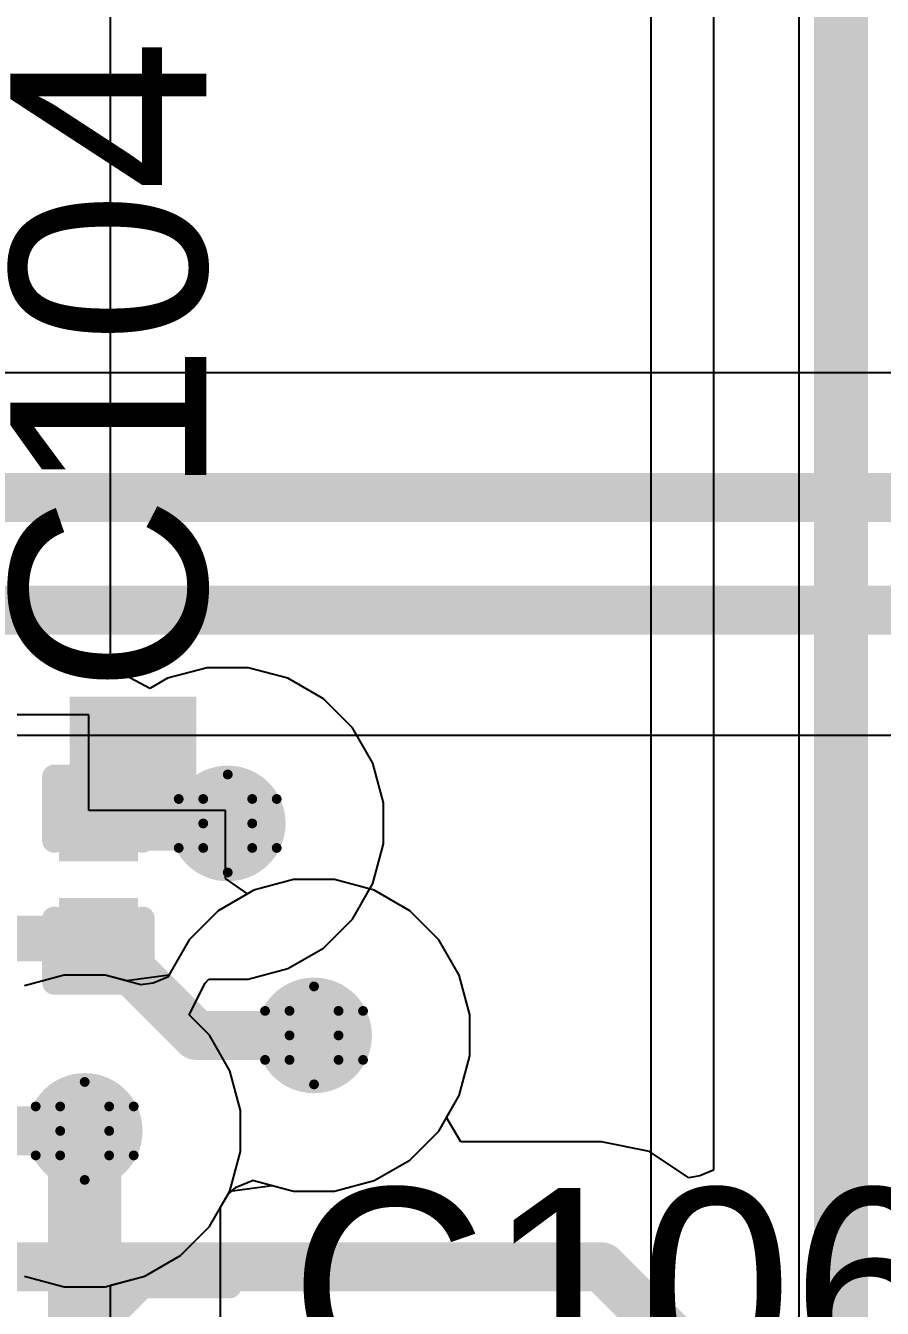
# Model space of a CAD drawing. Header units: inches. Extents: x -3 to 5437, y -3 to 5435.
# Drawn here: x 88.5 to 92.94, y 97.14 to 103.79 of the extents above; entities that cross this region are included whole.
import ezdxf

# ---------------------------------------------------------------- set-up
doc = ezdxf.new("R2010")
doc.units = ezdxf.units.IN
for name, color, linetype in [('Bottom Layer', 5, 'Continuous'), ('Drill Drawing', 1, 'Continuous'), ('GND', 16, 'Continuous'), ('PWR', 76, 'Continuous'), ('Top Layer', 1, 'Continuous'), ('Top Overlay', 2, 'Continuous'), ('Top Paste', 8, 'Continuous'), ('Top Solder', 216, 'Continuous'), ('Via Holes', 16, 'Continuous')]:
    doc.layers.add(name, color=color, linetype=linetype)
doc.styles.add('Arial', font='', dxfattribs={"height": 0.2})
doc.styles.get('Arial').set_extended_font_data('Arial')

# ---------------------------------------------------------------- blocks, each defined once
blk = doc.blocks.new('CAP_0201_215')
at = {"layer": 'Top Layer'}
for points in [[(-0.45, 0.15), (-0.15, 0.15), (-0.15, -0.15), (-0.45, -0.15)], [(0.15, 0.15), (0.45, 0.15), (0.45, -0.15), (0.15, -0.15)]]:
    blk.add_hatch(color=1, dxfattribs=at).paths.add_polyline_path(points)
at = {"layer": 'Top Paste'}
for points in [[(-0.45, 0.15), (-0.15, 0.15), (-0.15, -0.15), (-0.45, -0.15)], [(0.15, 0.15), (0.45, 0.15), (0.45, -0.15), (0.15, -0.15)]]:
    blk.add_hatch(color=8, dxfattribs=at).paths.add_polyline_path(points)
at = {"layer": 'Top Solder'}
for points in [[(-0.505, 0.205), (-0.095, 0.205), (-0.095, -0.205), (-0.505, -0.205)], [(0.095, 0.205), (0.505, 0.205), (0.505, -0.205), (0.095, -0.205)]]:
    blk.add_hatch(color=216, dxfattribs=at).paths.add_polyline_path(points)
at = {"layer": 'Top Overlay'}
for points in [[(-0.5334, 0.2286, 0.127, 0.127, 0), (-0.5334, -0.2286, 0.127, 0.127, 0)], [(-0.5334, 0.2286, 0.127, 0.127, 0), (-0.2032, 0.2286, 0.127, 0.127, 0)], [(0.2032, 0.2286, 0.127, 0.127, 0), (0.5334, 0.2286, 0.127, 0.127, 0)], [(0.5334, 0.2286, 0.127, 0.127, 0), (0.5334, -0.2286, 0.127, 0.127, 0)], [(-0.5334, -0.2286, 0.127, 0.127, 0), (-0.2032, -0.2286, 0.127, 0.127, 0)], [(0.2032, -0.2286, 0.127, 0.127, 0), (0.5334, -0.2286, 0.127, 0.127, 0)]]:
    blk.add_lwpolyline(points, format="xyseb", dxfattribs=at)
for points in [[(-0.5651, 0.2286, 0.0635, 0.0635, 1), (-0.5016, 0.2286, 0.0635, 0.0635, 1)], [(-0.5651, 0.2286, 0.0635, 0.0635, 1), (-0.5016, 0.2286, 0.0635, 0.0635, 1)], [(-0.2349, 0.2286, 0.0635, 0.0635, 1), (-0.1714, 0.2286, 0.0635, 0.0635, 1)], [(0.1714, 0.2286, 0.0635, 0.0635, 1), (0.2349, 0.2286, 0.0635, 0.0635, 1)], [(0.5016, 0.2286, 0.0635, 0.0635, 1), (0.5651, 0.2286, 0.0635, 0.0635, 1)], [(0.5016, 0.2286, 0.0635, 0.0635, 1), (0.5651, 0.2286, 0.0635, 0.0635, 1)], [(-0.5651, -0.2286, 0.0635, 0.0635, 1), (-0.5016, -0.2286, 0.0635, 0.0635, 1)], [(-0.5651, -0.2286, 0.0635, 0.0635, 1), (-0.5016, -0.2286, 0.0635, 0.0635, 1)], [(-0.2349, -0.2286, 0.0635, 0.0635, 1), (-0.1714, -0.2286, 0.0635, 0.0635, 1)], [(0.1714, -0.2286, 0.0635, 0.0635, 1), (0.2349, -0.2286, 0.0635, 0.0635, 1)], [(0.5016, -0.2286, 0.0635, 0.0635, 1), (0.5651, -0.2286, 0.0635, 0.0635, 1)], [(0.5016, -0.2286, 0.0635, 0.0635, 1), (0.5651, -0.2286, 0.0635, 0.0635, 1)]]:
    blk.add_lwpolyline(points, format="xyseb", close=True, dxfattribs=at)

msp = doc.modelspace()

# ---------------------------------------------------------------- hatches: boundary and pattern name
at = {"layer": 'Bottom Layer'}
h = msp.add_hatch(color=5, dxfattribs=at)
edge = h.paths.add_edge_path()
edge.add_arc((89.5445, 99.6561), 0.3, 0, 360)
h = msp.add_hatch(color=5, dxfattribs=at)
edge = h.paths.add_edge_path()
edge.add_arc((89.9919, 98.5569), 0.3, 0, 360)
h = msp.add_hatch(color=5, dxfattribs=at)
edge = h.paths.add_edge_path()
edge.add_arc((88.8032, 98.0614), 0.3, 0, 360)
at = {"layer": 'GND'}
h = msp.add_hatch(color=16, dxfattribs=at)
edge = h.paths.add_edge_path()
edge.add_arc((89.5445, 99.6561), 0.3, 0, 360)
h = msp.add_hatch(color=16, dxfattribs=at)
edge = h.paths.add_edge_path()
edge.add_arc((89.9919, 98.5569), 0.3, 0, 360)
h = msp.add_hatch(color=16, dxfattribs=at)
edge = h.paths.add_edge_path()
edge.add_arc((88.8032, 98.0614), 0.3, 0, 360)
at = {"layer": 'PWR'}
h = msp.add_hatch(color=76, dxfattribs=at)
edge = h.paths.add_edge_path()
edge.add_arc((89.5445, 99.6561), 0.3, 0, 360)
h = msp.add_hatch(color=76, dxfattribs=at)
edge = h.paths.add_edge_path()
edge.add_arc((89.9919, 98.5569), 0.3, 0, 360)
h = msp.add_hatch(color=76, dxfattribs=at)
edge = h.paths.add_edge_path()
edge.add_arc((88.8032, 98.0614), 0.3, 0, 360)
at = {"layer": 'Top Layer'}
for points in [[(88.7246, 99.5148), (89.3825, 99.5148), (89.3825, 100.3143), (88.7246, 100.3143)], [(87.9171, 98.9403), (88.8851, 98.9403), (88.8851, 99.1775), (87.9171, 99.1775)]]:
    msp.add_hatch(color=1, dxfattribs=at).paths.add_polyline_path(points)
h = msp.add_hatch(color=1, dxfattribs=at)
edge = h.paths.add_edge_path()
edge.add_arc((89.5445, 99.6561), 0.3, 0, 360)
h = msp.add_hatch(color=1, dxfattribs=at)
edge = h.paths.add_edge_path()
edge.add_arc((89.9919, 98.5569), 0.3, 0, 360)
h = msp.add_hatch(color=1, dxfattribs=at)
edge = h.paths.add_edge_path()
edge.add_arc((88.8032, 98.0614), 0.3, 0, 360)
at = {"layer": 'Via Holes'}
h = msp.add_hatch(color=7, dxfattribs=at)
edge = h.paths.add_edge_path()
edge.add_arc((89.5445, 99.6561), 0.15, 0, 360)
h = msp.add_hatch(color=7, dxfattribs=at)
edge = h.paths.add_edge_path()
edge.add_arc((89.9919, 98.5569), 0.15, 0, 360)
h = msp.add_hatch(color=7, dxfattribs=at)
edge = h.paths.add_edge_path()
edge.add_arc((88.8032, 98.0614), 0.15, 0, 360)

# ---------------------------------------------------------------- linework, layer by layer
at = {"layer": 'Bottom Layer'}
for p, q in [((94.4372, 101.9934), (85.979, 101.9934)), ((87.6309, 100.1144), (93.2537, 100.1144)), ((89.8855, 99.3649), (89.68, 99.3098)), ((90.0983, 99.3649), (89.8855, 99.3649)), ((90.3038, 99.3098), (90.0983, 99.3649)), ((89.68, 99.3098), (89.4958, 99.2034)), ((90.488, 99.2034), (90.3038, 99.3098)), ((89.4958, 99.2034), (89.3454, 99.053)), ((90.6385, 99.053), (90.488, 99.2034)), ((89.3454, 99.053), (89.239, 98.8688)), ((90.7449, 98.8688), (90.6385, 99.053)), ((88.6968, 98.8694), (88.4913, 98.8143)), ((88.9096, 98.8694), (88.6968, 98.8694)), ((89.0944, 98.8198), (88.9096, 98.8694)), ((89.2367, 98.8604), (89.1581, 98.8278)), ((89.239, 98.8688), (89.2367, 98.8604)), ((90.7999, 98.6632), (90.7449, 98.8688)), ((89.1581, 98.8278), (89.0944, 98.8198)), ((90.7999, 98.4505), (90.7999, 98.6632)), ((90.7449, 98.245), (90.7999, 98.4505)), ((90.6385, 98.0608), (90.7449, 98.245)), ((90.488, 97.9103), (90.6385, 98.0608)), ((90.3038, 97.8039), (90.488, 97.9103)), ((89.5888, 97.7704), (89.6757, 97.8064)), ((89.6757, 97.8064), (89.68, 97.8039)), ((89.68, 97.8039), (89.8855, 97.7489)), ((90.0983, 97.7489), (90.3038, 97.8039)), ((89.5077, 97.6656), (89.5472, 97.734)), ((89.5472, 97.734), (89.5888, 97.7704)), ((89.8855, 97.7489), (90.0983, 97.7489)), ((89.5077, 96.9332), (89.5077, 97.6656))]:
    msp.add_line(p, q, dxfattribs=at)
for points in [[(85.979, 101.346, 0.254, 0.254, 0), (94.4372, 101.346, 0.254, 0.254, 0)], [(87.1982, 100.7618, 0.254, 0.254, 0), (93.9038, 100.7618, 0.254, 0.254, 0)], [(88.8032, 96.9332, 0.381, 0.381, 0), (88.8032, 98.0614, 0.381, 0.381, 0)]]:
    msp.add_lwpolyline(points, format="xyseb", dxfattribs=at)
msp.add_lwpolyline([(88.708, 98.0614, 0.1905, 0.1905, 1), (88.8985, 98.0614, 0.1905, 0.1905, 1)], format="xyseb", close=True, dxfattribs=at)
at = {"layer": 'Drill Drawing'}
for points in [[(89.4175, 99.7831, 0.0508, 0.0508, 0), (89.5445, 99.9101, 0.0508, 0.0508, 0)], [(89.5445, 99.9101, 0.0508, 0.0508, 0), (89.6715, 99.7831, 0.0508, 0.0508, 0)], [(89.2905, 99.7831, 0.0508, 0.0508, 0), (89.4175, 99.6561, 0.0508, 0.0508, 0)], [(89.2905, 99.7831, 0.0508, 0.0508, 0), (89.4175, 99.7831, 0.0508, 0.0508, 0)], [(89.6715, 99.7831, 0.0508, 0.0508, 0), (89.7985, 99.7831, 0.0508, 0.0508, 0)], [(89.6715, 99.6561, 0.0508, 0.0508, 0), (89.7985, 99.7831, 0.0508, 0.0508, 0)], [(89.2905, 99.5291, 0.0508, 0.0508, 0), (89.4175, 99.6561, 0.0508, 0.0508, 0)], [(89.6715, 99.6561, 0.0508, 0.0508, 0), (89.7985, 99.5291, 0.0508, 0.0508, 0)], [(89.2905, 99.5291, 0.0508, 0.0508, 0), (89.4175, 99.5291, 0.0508, 0.0508, 0)], [(89.4175, 99.5291, 0.0508, 0.0508, 0), (89.5445, 99.4021, 0.0508, 0.0508, 0)], [(89.5445, 99.4021, 0.0508, 0.0508, 0), (89.6715, 99.5291, 0.0508, 0.0508, 0)], [(89.6715, 99.5291, 0.0508, 0.0508, 0), (89.7985, 99.5291, 0.0508, 0.0508, 0)], [(89.8649, 98.6839, 0.0508, 0.0508, 0), (89.9919, 98.8109, 0.0508, 0.0508, 0)], [(89.9919, 98.8109, 0.0508, 0.0508, 0), (90.1189, 98.6839, 0.0508, 0.0508, 0)], [(89.7379, 98.6839, 0.0508, 0.0508, 0), (89.8649, 98.5569, 0.0508, 0.0508, 0)], [(89.7379, 98.6839, 0.0508, 0.0508, 0), (89.8649, 98.6839, 0.0508, 0.0508, 0)], [(90.1189, 98.6839, 0.0508, 0.0508, 0), (90.2459, 98.6839, 0.0508, 0.0508, 0)], [(90.1189, 98.5569, 0.0508, 0.0508, 0), (90.2459, 98.6839, 0.0508, 0.0508, 0)], [(89.7379, 98.4299, 0.0508, 0.0508, 0), (89.8649, 98.5569, 0.0508, 0.0508, 0)], [(90.1189, 98.5569, 0.0508, 0.0508, 0), (90.2459, 98.4299, 0.0508, 0.0508, 0)], [(89.7379, 98.4299, 0.0508, 0.0508, 0), (89.8649, 98.4299, 0.0508, 0.0508, 0)], [(89.8649, 98.4299, 0.0508, 0.0508, 0), (89.9919, 98.3029, 0.0508, 0.0508, 0)], [(89.9919, 98.3029, 0.0508, 0.0508, 0), (90.1189, 98.4299, 0.0508, 0.0508, 0)], [(90.1189, 98.4299, 0.0508, 0.0508, 0), (90.2459, 98.4299, 0.0508, 0.0508, 0)], [(88.6762, 98.1884, 0.0508, 0.0508, 0), (88.8032, 98.3154, 0.0508, 0.0508, 0)], [(88.8032, 98.3154, 0.0508, 0.0508, 0), (88.9302, 98.1884, 0.0508, 0.0508, 0)], [(88.5492, 98.1884, 0.0508, 0.0508, 0), (88.6762, 98.0614, 0.0508, 0.0508, 0)], [(88.5492, 98.1884, 0.0508, 0.0508, 0), (88.6762, 98.1884, 0.0508, 0.0508, 0)], [(88.9302, 98.1884, 0.0508, 0.0508, 0), (89.0572, 98.1884, 0.0508, 0.0508, 0)], [(88.9302, 98.0614, 0.0508, 0.0508, 0), (89.0572, 98.1884, 0.0508, 0.0508, 0)], [(88.5492, 97.9344, 0.0508, 0.0508, 0), (88.6762, 98.0614, 0.0508, 0.0508, 0)], [(88.9302, 98.0614, 0.0508, 0.0508, 0), (89.0572, 97.9344, 0.0508, 0.0508, 0)], [(88.5492, 97.9344, 0.0508, 0.0508, 0), (88.6762, 97.9344, 0.0508, 0.0508, 0)], [(88.6762, 97.9344, 0.0508, 0.0508, 0), (88.8032, 97.8074, 0.0508, 0.0508, 0)], [(88.8032, 97.8074, 0.0508, 0.0508, 0), (88.9302, 97.9344, 0.0508, 0.0508, 0)], [(88.9302, 97.9344, 0.0508, 0.0508, 0), (89.0572, 97.9344, 0.0508, 0.0508, 0)]]:
    msp.add_lwpolyline(points, format="xyseb", dxfattribs=at)
for points in [[(89.5318, 99.9101, 0.0254, 0.0254, 1), (89.5572, 99.9101, 0.0254, 0.0254, 1)], [(89.5318, 99.9101, 0.0254, 0.0254, 1), (89.5572, 99.9101, 0.0254, 0.0254, 1)], [(89.2778, 99.7831, 0.0254, 0.0254, 1), (89.3032, 99.7831, 0.0254, 0.0254, 1)], [(89.2778, 99.7831, 0.0254, 0.0254, 1), (89.3032, 99.7831, 0.0254, 0.0254, 1)], [(89.4048, 99.7831, 0.0254, 0.0254, 1), (89.4302, 99.7831, 0.0254, 0.0254, 1)], [(89.4048, 99.7831, 0.0254, 0.0254, 1), (89.4302, 99.7831, 0.0254, 0.0254, 1)], [(89.6588, 99.7831, 0.0254, 0.0254, 1), (89.6842, 99.7831, 0.0254, 0.0254, 1)], [(89.6588, 99.7831, 0.0254, 0.0254, 1), (89.6842, 99.7831, 0.0254, 0.0254, 1)], [(89.7858, 99.7831, 0.0254, 0.0254, 1), (89.8112, 99.7831, 0.0254, 0.0254, 1)], [(89.7858, 99.7831, 0.0254, 0.0254, 1), (89.8112, 99.7831, 0.0254, 0.0254, 1)], [(89.4048, 99.6561, 0.0254, 0.0254, 1), (89.4302, 99.6561, 0.0254, 0.0254, 1)], [(89.4048, 99.6561, 0.0254, 0.0254, 1), (89.4302, 99.6561, 0.0254, 0.0254, 1)], [(89.6588, 99.6561, 0.0254, 0.0254, 1), (89.6842, 99.6561, 0.0254, 0.0254, 1)], [(89.6588, 99.6561, 0.0254, 0.0254, 1), (89.6842, 99.6561, 0.0254, 0.0254, 1)], [(89.2778, 99.5291, 0.0254, 0.0254, 1), (89.3032, 99.5291, 0.0254, 0.0254, 1)], [(89.2778, 99.5291, 0.0254, 0.0254, 1), (89.3032, 99.5291, 0.0254, 0.0254, 1)], [(89.4048, 99.5291, 0.0254, 0.0254, 1), (89.4302, 99.5291, 0.0254, 0.0254, 1)], [(89.4048, 99.5291, 0.0254, 0.0254, 1), (89.4302, 99.5291, 0.0254, 0.0254, 1)], [(89.6588, 99.5291, 0.0254, 0.0254, 1), (89.6842, 99.5291, 0.0254, 0.0254, 1)], [(89.6588, 99.5291, 0.0254, 0.0254, 1), (89.6842, 99.5291, 0.0254, 0.0254, 1)], [(89.7858, 99.5291, 0.0254, 0.0254, 1), (89.8112, 99.5291, 0.0254, 0.0254, 1)], [(89.7858, 99.5291, 0.0254, 0.0254, 1), (89.8112, 99.5291, 0.0254, 0.0254, 1)], [(89.5318, 99.4021, 0.0254, 0.0254, 1), (89.5572, 99.4021, 0.0254, 0.0254, 1)], [(89.5318, 99.4021, 0.0254, 0.0254, 1), (89.5572, 99.4021, 0.0254, 0.0254, 1)], [(89.9792, 98.8109, 0.0254, 0.0254, 1), (90.0046, 98.8109, 0.0254, 0.0254, 1)], [(89.9792, 98.8109, 0.0254, 0.0254, 1), (90.0046, 98.8109, 0.0254, 0.0254, 1)], [(89.7252, 98.6839, 0.0254, 0.0254, 1), (89.7506, 98.6839, 0.0254, 0.0254, 1)], [(89.7252, 98.6839, 0.0254, 0.0254, 1), (89.7506, 98.6839, 0.0254, 0.0254, 1)], [(89.8522, 98.6839, 0.0254, 0.0254, 1), (89.8776, 98.6839, 0.0254, 0.0254, 1)], [(89.8522, 98.6839, 0.0254, 0.0254, 1), (89.8776, 98.6839, 0.0254, 0.0254, 1)], [(90.1062, 98.6839, 0.0254, 0.0254, 1), (90.1316, 98.6839, 0.0254, 0.0254, 1)], [(90.1062, 98.6839, 0.0254, 0.0254, 1), (90.1316, 98.6839, 0.0254, 0.0254, 1)], [(90.2332, 98.6839, 0.0254, 0.0254, 1), (90.2586, 98.6839, 0.0254, 0.0254, 1)], [(90.2332, 98.6839, 0.0254, 0.0254, 1), (90.2586, 98.6839, 0.0254, 0.0254, 1)], [(89.8522, 98.5569, 0.0254, 0.0254, 1), (89.8776, 98.5569, 0.0254, 0.0254, 1)], [(89.8522, 98.5569, 0.0254, 0.0254, 1), (89.8776, 98.5569, 0.0254, 0.0254, 1)], [(90.1062, 98.5569, 0.0254, 0.0254, 1), (90.1316, 98.5569, 0.0254, 0.0254, 1)], [(90.1062, 98.5569, 0.0254, 0.0254, 1), (90.1316, 98.5569, 0.0254, 0.0254, 1)], [(89.7252, 98.4299, 0.0254, 0.0254, 1), (89.7506, 98.4299, 0.0254, 0.0254, 1)], [(89.7252, 98.4299, 0.0254, 0.0254, 1), (89.7506, 98.4299, 0.0254, 0.0254, 1)], [(89.8522, 98.4299, 0.0254, 0.0254, 1), (89.8776, 98.4299, 0.0254, 0.0254, 1)], [(89.8522, 98.4299, 0.0254, 0.0254, 1), (89.8776, 98.4299, 0.0254, 0.0254, 1)], [(90.1062, 98.4299, 0.0254, 0.0254, 1), (90.1316, 98.4299, 0.0254, 0.0254, 1)], [(90.1062, 98.4299, 0.0254, 0.0254, 1), (90.1316, 98.4299, 0.0254, 0.0254, 1)], [(90.2332, 98.4299, 0.0254, 0.0254, 1), (90.2586, 98.4299, 0.0254, 0.0254, 1)], [(90.2332, 98.4299, 0.0254, 0.0254, 1), (90.2586, 98.4299, 0.0254, 0.0254, 1)], [(88.7905, 98.3154, 0.0254, 0.0254, 1), (88.8159, 98.3154, 0.0254, 0.0254, 1)], [(88.7905, 98.3154, 0.0254, 0.0254, 1), (88.8159, 98.3154, 0.0254, 0.0254, 1)], [(89.9792, 98.3029, 0.0254, 0.0254, 1), (90.0046, 98.3029, 0.0254, 0.0254, 1)], [(89.9792, 98.3029, 0.0254, 0.0254, 1), (90.0046, 98.3029, 0.0254, 0.0254, 1)], [(88.5365, 98.1884, 0.0254, 0.0254, 1), (88.5619, 98.1884, 0.0254, 0.0254, 1)], [(88.5365, 98.1884, 0.0254, 0.0254, 1), (88.5619, 98.1884, 0.0254, 0.0254, 1)], [(88.6635, 98.1884, 0.0254, 0.0254, 1), (88.6889, 98.1884, 0.0254, 0.0254, 1)], [(88.6635, 98.1884, 0.0254, 0.0254, 1), (88.6889, 98.1884, 0.0254, 0.0254, 1)], [(88.9175, 98.1884, 0.0254, 0.0254, 1), (88.9429, 98.1884, 0.0254, 0.0254, 1)], [(88.9175, 98.1884, 0.0254, 0.0254, 1), (88.9429, 98.1884, 0.0254, 0.0254, 1)], [(89.0445, 98.1884, 0.0254, 0.0254, 1), (89.0699, 98.1884, 0.0254, 0.0254, 1)], [(89.0445, 98.1884, 0.0254, 0.0254, 1), (89.0699, 98.1884, 0.0254, 0.0254, 1)], [(88.6635, 98.0614, 0.0254, 0.0254, 1), (88.6889, 98.0614, 0.0254, 0.0254, 1)], [(88.6635, 98.0614, 0.0254, 0.0254, 1), (88.6889, 98.0614, 0.0254, 0.0254, 1)], [(88.9175, 98.0614, 0.0254, 0.0254, 1), (88.9429, 98.0614, 0.0254, 0.0254, 1)], [(88.9175, 98.0614, 0.0254, 0.0254, 1), (88.9429, 98.0614, 0.0254, 0.0254, 1)], [(88.5365, 97.9344, 0.0254, 0.0254, 1), (88.5619, 97.9344, 0.0254, 0.0254, 1)], [(88.5365, 97.9344, 0.0254, 0.0254, 1), (88.5619, 97.9344, 0.0254, 0.0254, 1)], [(88.6635, 97.9344, 0.0254, 0.0254, 1), (88.6889, 97.9344, 0.0254, 0.0254, 1)], [(88.6635, 97.9344, 0.0254, 0.0254, 1), (88.6889, 97.9344, 0.0254, 0.0254, 1)], [(88.9175, 97.9344, 0.0254, 0.0254, 1), (88.9429, 97.9344, 0.0254, 0.0254, 1)], [(88.9175, 97.9344, 0.0254, 0.0254, 1), (88.9429, 97.9344, 0.0254, 0.0254, 1)], [(89.0445, 97.9344, 0.0254, 0.0254, 1), (89.0699, 97.9344, 0.0254, 0.0254, 1)], [(89.0445, 97.9344, 0.0254, 0.0254, 1), (89.0699, 97.9344, 0.0254, 0.0254, 1)], [(88.7905, 97.8074, 0.0254, 0.0254, 1), (88.8159, 97.8074, 0.0254, 0.0254, 1)], [(88.7905, 97.8074, 0.0254, 0.0254, 1), (88.8159, 97.8074, 0.0254, 0.0254, 1)]]:
    msp.add_lwpolyline(points, format="xyseb", close=True, dxfattribs=at)
at = {"layer": 'GND'}
for p, q in [((89.8855, 99.3649), (89.68, 99.3098)), ((90.0983, 99.3649), (89.8855, 99.3649)), ((90.3038, 99.3098), (90.0983, 99.3649)), ((89.68, 99.3098), (89.4958, 99.2034)), ((90.488, 99.2034), (90.3038, 99.3098)), ((89.4958, 99.2034), (89.3454, 99.053)), ((90.6385, 99.053), (90.488, 99.2034)), ((89.3454, 99.053), (89.239, 98.8688)), ((90.7449, 98.8688), (90.6385, 99.053)), ((88.6968, 98.8694), (88.4913, 98.8143)), ((88.9096, 98.8694), (88.6968, 98.8694)), ((89.0208, 98.8396), (88.9096, 98.8694)), ((89.239, 98.8688), (89.0208, 98.8396)), ((90.7999, 98.6632), (90.7449, 98.8688)), ((90.7999, 98.4505), (90.7999, 98.6632)), ((90.7449, 98.245), (90.7999, 98.4505)), ((90.6385, 98.0608), (90.7449, 98.245)), ((90.488, 97.9103), (90.6385, 98.0608)), ((90.3038, 97.8039), (90.488, 97.9103)), ((90.0983, 97.7489), (90.3038, 97.8039)), ((89.4498, 97.5652), (89.5561, 97.7495)), ((89.5561, 97.7495), (89.7743, 97.7787)), ((89.7743, 97.7787), (89.8855, 97.7489)), ((89.8855, 97.7489), (90.0983, 97.7489)), ((89.2993, 97.4148), (89.4498, 97.5652)), ((89.1151, 97.3084), (89.2993, 97.4148)), ((88.4913, 97.3084), (88.6968, 97.2534)), ((88.9096, 97.2534), (89.1151, 97.3084)), ((88.6968, 97.2534), (88.9096, 97.2534))]:
    msp.add_line(p, q, dxfattribs=at)
at = {"layer": 'PWR'}
for p, q in [((88.9368, 100.4656), (88.9368, 114.2729)), ((91.7382, 114.2729), (91.7382, 96.537)), ((92.5068, 96.537), (92.5068, 114.2796)), ((89.14, 100.3556), (88.9368, 100.4656)), ((89.4382, 100.4641), (89.2327, 100.4091)), ((89.6509, 100.4641), (89.4382, 100.4641)), ((89.8564, 100.4091), (89.6509, 100.4641)), ((89.2327, 100.4091), (89.14, 100.3556)), ((90.0407, 100.3027), (89.8564, 100.4091)), ((90.1911, 100.1523), (90.0407, 100.3027)), ((90.2975, 99.968), (90.1911, 100.1523)), ((90.3525, 99.7625), (90.2975, 99.968)), ((90.3525, 99.5498), (90.3525, 99.7625)), ((90.2975, 99.3443), (90.3525, 99.5498)), ((90.1911, 99.16), (90.2975, 99.3443)), ((90.0407, 99.0096), (90.1911, 99.16)), ((89.8564, 98.9032), (90.0407, 99.0096)), ((89.6509, 98.8481), (89.8564, 98.9032)), ((89.3443, 98.6629), (89.428, 98.8281)), ((89.428, 98.8281), (89.4465, 98.8481)), ((89.4465, 98.8481), (89.6509, 98.8481)), ((89.4498, 98.5575), (89.3443, 98.6629)), ((89.5561, 98.3732), (89.4498, 98.5575)), ((89.6112, 98.1677), (89.5561, 98.3732)), ((89.6112, 97.955), (89.6112, 98.1677)), ((89.5561, 97.7495), (89.6112, 97.955)), ((89.4498, 97.5652), (89.5561, 97.7495)), ((89.2993, 97.4148), (89.4498, 97.5652)), ((89.1151, 97.3084), (89.2993, 97.4148)), ((88.9368, 97.2607), (89.1151, 97.3084)), ((88.9368, 97.042), (88.9368, 97.2607))]:
    msp.add_line(p, q, dxfattribs=at)
at = {"layer": 'Top Layer'}
for p, q in [((92.0623, 110.4325), (92.0623, 97.8586)), ((88.8251, 100.2194), (87.3469, 100.2194)), ((88.8251, 99.7228), (88.8251, 100.2194)), ((89.5326, 99.7228), (88.8251, 99.7228)), ((89.5326, 99.3713), (89.5326, 99.7228)), ((89.6463, 99.2903), (89.5326, 99.3713)), ((89.8855, 99.3649), (89.68, 99.3098)), ((90.0983, 99.3649), (89.8855, 99.3649)), ((90.3038, 99.3098), (90.0983, 99.3649)), ((89.68, 99.3098), (89.6463, 99.2903)), ((90.488, 99.2034), (90.3038, 99.3098)), ((90.6385, 99.053), (90.488, 99.2034)), ((90.7449, 98.8688), (90.6385, 99.053)), ((90.7999, 98.6632), (90.7449, 98.8688)), ((90.7999, 98.4505), (90.7999, 98.6632)), ((90.7449, 98.245), (90.7999, 98.4505)), ((90.6791, 98.1311), (90.7449, 98.245)), ((90.7524, 98.0041), (90.6791, 98.1311)), ((91.4827, 98.0041), (90.7524, 98.0041)), ((91.7305, 97.9548), (91.4827, 98.0041)), ((91.9353, 97.818), (91.7305, 97.9548)), ((92.0623, 97.8586), (91.9911, 97.8292)), ((91.9911, 97.8292), (91.9353, 97.818))]:
    msp.add_line(p, q, dxfattribs=at)
for points in [[(92.7227, 86.9211, 0.2794, 0.2794, 0), (92.7227, 110.7163, 0.2794, 0.2794, 0)], [(88.8746, 99.6648, 0.254, 0.254, 0), (89.5359, 99.6648, 0.254, 0.254, 0)], [(88.8746, 99.0648, 0.254, 0.254, 0), (89.3825, 98.5569, 0.254, 0.254, 0)], [(89.3825, 98.5569, 0.254, 0.254, 0), (89.9919, 98.5569, 0.254, 0.254, 0)], [(87.9171, 98.0614, 0.254, 0.254, 0), (88.8032, 98.0614, 0.254, 0.254, 0)], [(85.2489, 97.3567, 0.254, 0.254, 0), (91.4827, 97.3567, 0.254, 0.254, 0)], [(91.4827, 97.3567, 0.254, 0.254, 0), (92.2421, 96.5972, 0.254, 0.254, 0)]]:
    msp.add_lwpolyline(points, format="xyseb", dxfattribs=at)
for points in [[(88.8111, 99.6648, 0.127, 0.127, 1), (88.9381, 99.6648, 0.127, 0.127, 1)], [(89.4724, 99.6648, 0.127, 0.127, 1), (89.5994, 99.6648, 0.127, 0.127, 1)], [(88.8111, 99.0648, 0.127, 0.127, 1), (88.9381, 99.0648, 0.127, 0.127, 1)], [(89.319, 98.5569, 0.127, 0.127, 1), (89.446, 98.5569, 0.127, 0.127, 1)], [(89.319, 98.5569, 0.127, 0.127, 1), (89.446, 98.5569, 0.127, 0.127, 1)], [(89.9284, 98.5569, 0.127, 0.127, 1), (90.0554, 98.5569, 0.127, 0.127, 1)], [(88.7397, 98.0614, 0.127, 0.127, 1), (88.8667, 98.0614, 0.127, 0.127, 1)], [(91.4192, 97.3567, 0.127, 0.127, 1), (91.5462, 97.3567, 0.127, 0.127, 1)], [(91.4192, 97.3567, 0.127, 0.127, 1), (91.5462, 97.3567, 0.127, 0.127, 1)]]:
    msp.add_lwpolyline(points, format="xyseb", close=True, dxfattribs=at)
at = {"layer": 'Top Overlay'}
for points in [[(88.8746, 97.028, 0.127, 0.127, 0), (89.1032, 97.2566, 0.127, 0.127, 0)], [(89.1032, 97.2566, 0.127, 0.127, 0), (89.5532, 97.2566, 0.127, 0.127, 0)]]:
    msp.add_lwpolyline(points, format="xyseb", dxfattribs=at)
for points in [[(89.0714, 97.2566, 0.0635, 0.0635, 1), (89.135, 97.2566, 0.0635, 0.0635, 1)], [(89.0714, 97.2566, 0.0635, 0.0635, 1), (89.135, 97.2566, 0.0635, 0.0635, 1)], [(89.5214, 97.2566, 0.0635, 0.0635, 1), (89.5849, 97.2566, 0.0635, 0.0635, 1)]]:
    msp.add_lwpolyline(points, format="xyseb", close=True, dxfattribs=at)

# ---------------------------------------------------------------- block references
at = {"rotation": 90}
msp.add_blockref('CAP_0201_215', (88.8746, 99.3648), dxfattribs=at)

# ---------------------------------------------------------------- texts
at = {"layer": 'Top Overlay', "style": 'Arial'}
msp.add_text('C104', height=1.016, rotation=90, dxfattribs=at).set_placement((89.4332, 100.3306))
msp.add_text('C106', height=1.016, dxfattribs=at).set_placement((89.8658, 96.7488))

doc.saveas('drawing.dxf')
